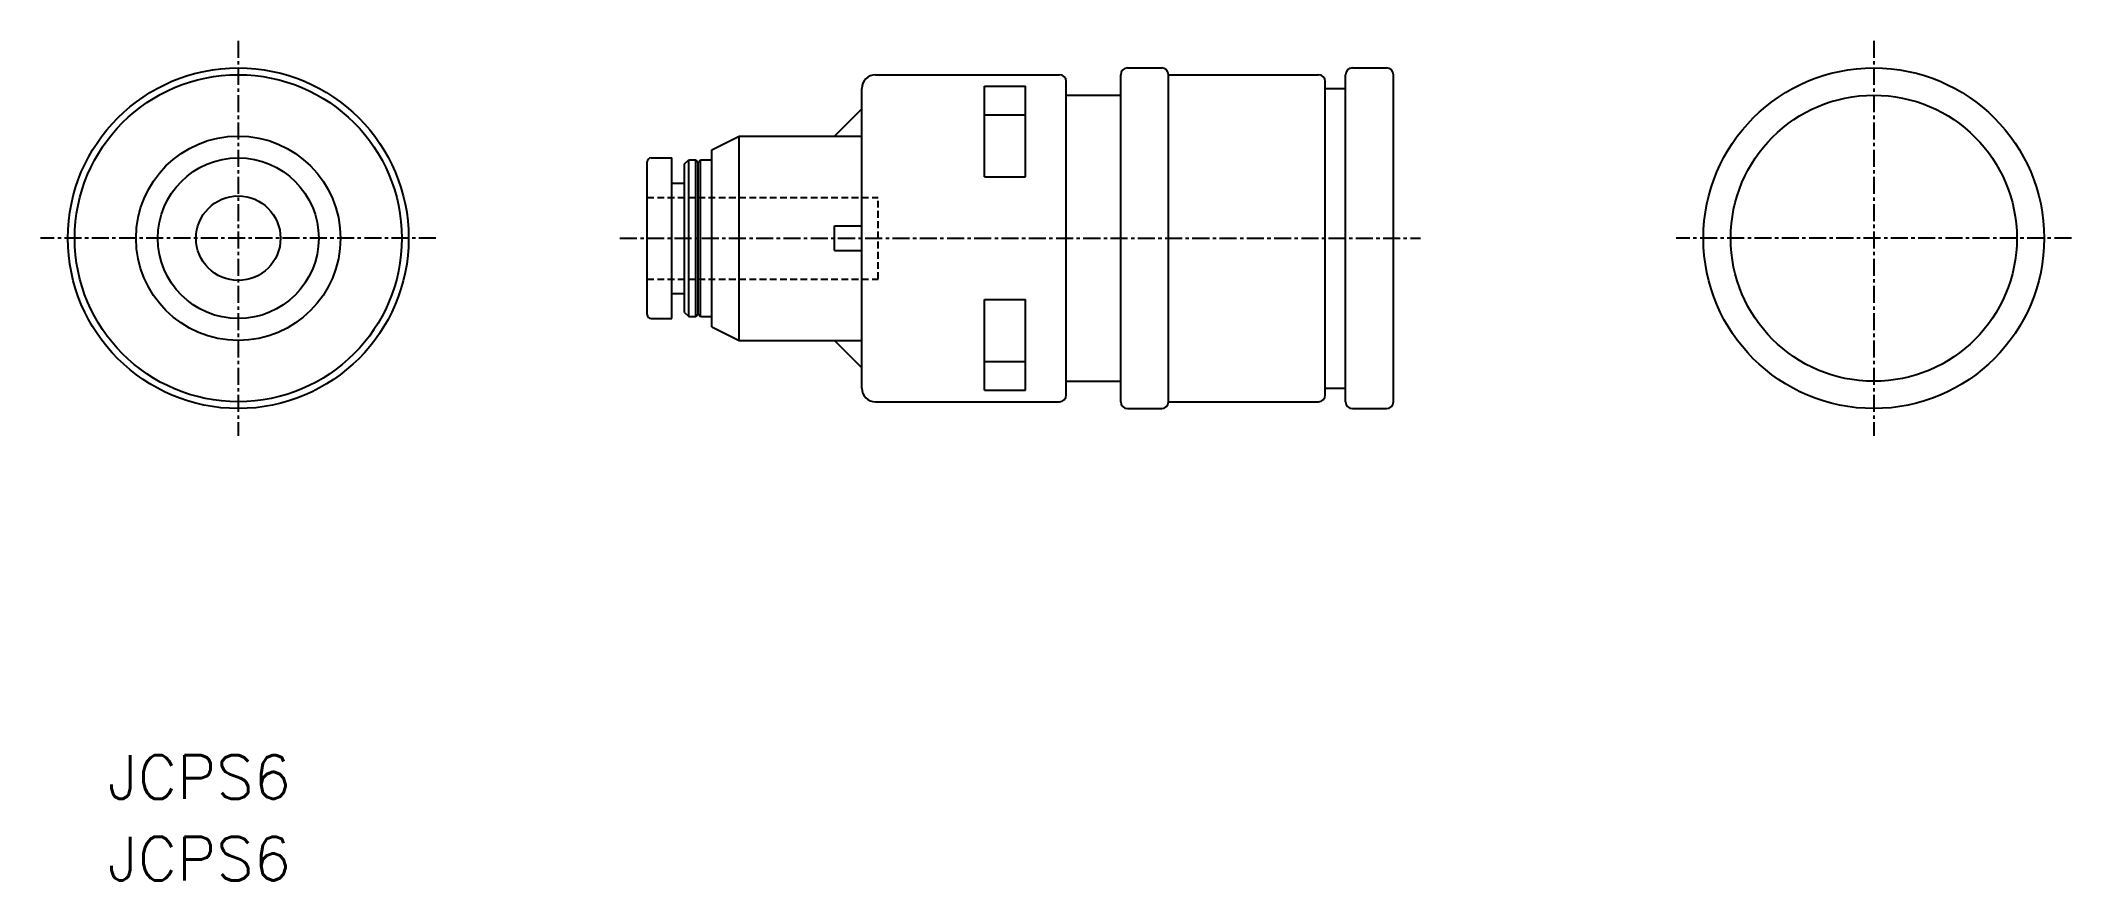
# Model space of a CAD drawing. Extents: x 33 to 182, y -20 to 42.
import ezdxf

# ---------------------------------------------------------------- set-up
doc = ezdxf.new("R2010")
doc.units = 0
doc.linetypes.add('CENTER', pattern=[2, 1.25, -0.25, 0.25, -0.25])
doc.linetypes.add('DASHED', pattern=[0.75, 0.5, -0.25])
doc.layers.get('0').update_dxf_attribs({"linetype": 'CONTINUOUS'})
doc.layers.add('CENTER', color=1, linetype='CENTER')
doc.styles.get("Standard").update_dxf_attribs({"font": 'txt.shx', "bigfont": '@extfont2.shx'})

msp = doc.modelspace()

# ---------------------------------------------------------------- linework, layer by layer
at = {"color": 7, "linetype": 'CONTINUOUS'}
for p, q in [((94.37, 39.41), (107.87, 39.41)), ((108.37, 15.91), (108.37, 38.91)), ((112.37, 15.41), (112.37, 39.41)), ((112.87, 39.91), (115.37, 39.91)), ((115.87, 39.41), (126.87, 39.41)), ((115.87, 15.41), (115.87, 39.41)), ((127.37, 15.91), (127.37, 38.91)), ((128.87, 15.41), (128.87, 39.41)), ((129.37, 39.91), (131.87, 39.91)), ((132.37, 15.41), (132.37, 39.41)), ((93.37, 16.41), (93.37, 38.41)), ((102.37, 38.58), (105.37, 38.58)), ((102.37, 31.91), (102.37, 38.58)), ((105.37, 31.91), (105.37, 38.58)), ((108.37, 37.91), (112.37, 37.91)), ((108.37, 16.91), (108.37, 37.91)), ((127.37, 38.41), (128.87, 38.41)), ((91.37, 34.91), (93.37, 36.91)), ((102.37, 36.47), (105.37, 36.47)), ((82.37, 33.91), (84.37, 34.91)), ((84.37, 19.91), (84.37, 34.91)), ((84.37, 34.91), (93.37, 34.91)), ((77.62, 21.81), (77.62, 33.01)), ((77.62, 21.81), (77.62, 33.01)), ((77.92, 33.31), (79.42, 33.31)), ((79.42, 21.51), (79.42, 33.31)), ((80.37, 32.86), (80.67, 33.16)), ((80.37, 21.96), (80.37, 32.86)), ((80.67, 21.66), (80.67, 33.16)), ((80.67, 33.16), (81.19, 33.16)), ((81.19, 21.66), (81.19, 33.16)), ((81.19, 33.16), (81.37, 32.96)), ((81.37, 32.96), (81.54, 33.16)), ((81.37, 21.86), (81.37, 32.96)), ((81.54, 21.66), (81.54, 33.16)), ((81.54, 33.16), (82.37, 33.16)), ((82.37, 20.91), (82.37, 33.91)), ((79.42, 31.46), (80.37, 31.46)), ((102.37, 31.91), (105.37, 31.91)), ((91.37, 26.51), (91.37, 28.31)), ((91.37, 28.31), (93.37, 28.31)), ((91.37, 26.51), (93.37, 26.51)), ((79.42, 23.36), (80.37, 23.36)), ((102.37, 22.91), (105.37, 22.91)), ((102.37, 16.25), (102.37, 22.91)), ((105.37, 16.25), (105.37, 22.91)), ((77.92, 21.51), (79.42, 21.51)), ((80.37, 21.96), (80.67, 21.66)), ((80.67, 21.66), (81.19, 21.66)), ((81.19, 21.66), (81.37, 21.86)), ((81.37, 21.86), (81.54, 21.66)), ((81.54, 21.66), (82.37, 21.66)), ((82.37, 20.91), (84.37, 19.91)), ((84.37, 19.91), (93.37, 19.91)), ((93.37, 17.91), (91.37, 19.91)), ((102.37, 18.36), (105.37, 18.36)), ((108.37, 16.91), (112.37, 16.91)), ((127.37, 16.41), (128.87, 16.41)), ((94.37, 15.41), (107.87, 15.41)), ((102.37, 16.25), (105.37, 16.25)), ((112.87, 14.91), (115.37, 14.91)), ((115.87, 15.41), (126.87, 15.41)), ((129.37, 14.91), (131.87, 14.91))]:
    msp.add_line(p, q, dxfattribs=at)
at = {"color": 3, "linetype": 'DASHED'}
for p, q in [((77.62, 30.41), (94.57, 30.41)), ((94.57, 24.41), (94.57, 30.41)), ((77.62, 24.41), (94.57, 24.41))]:
    msp.add_line(p, q, dxfattribs=at)
at = {"color": 7, "linetype": 'CONTINUOUS'}
for centre, radius in [((47.62, 27.41), 12.5), ((47.62, 27.41), 12), ((167.62, 27.41), 12.5), ((167.62, 27.41), 10.5), ((47.62, 27.41), 7.5), ((47.62, 27.41), 5.9), ((47.62, 27.41), 3.1)]:
    msp.add_circle(centre, radius, dxfattribs=at)
for centre, radius, start, end in [((94.37, 38.41), 1, 90, 180), ((107.87, 38.91), 0.5, 0, 90), ((112.87, 39.41), 0.5, 90, 180), ((115.37, 39.41), 0.5, 0, 90), ((126.87, 38.91), 0.5, 0, 90), ((129.37, 39.41), 0.5, 90, 180), ((131.87, 39.41), 0.5, 0, 90), ((77.92, 33.01), 0.3, 90, 180), ((77.92, 21.81), 0.3, 180, 270), ((94.37, 16.41), 1, 180, 270), ((107.87, 15.91), 0.5, 270, 0), ((112.87, 15.41), 0.5, 180, 270), ((115.37, 15.41), 0.5, 270, 0), ((126.87, 15.91), 0.5, 270, 0), ((129.37, 15.41), 0.5, 180, 270), ((131.87, 15.41), 0.5, 270, 0)]:
    msp.add_arc(centre, radius, start, end, dxfattribs=at)
for p in [(60.12, 27.41), (77.62, 27.41), (132.37, 27.41), (180.12, 27.41)]:
    msp.add_point(p, dxfattribs=at)
at = {"layer": 'CENTER', "color": 1, "linetype": 'CENTER'}
for p, q in [((47.62, 41.91), (47.62, 12.91)), ((167.62, 41.91), (167.62, 12.91)), ((62.12, 27.41), (33.12, 27.41)), ((75.62, 27.41), (134.37, 27.41)), ((182.12, 27.41), (153.12, 27.41))]:
    msp.add_line(p, q, dxfattribs=at)

# ---------------------------------------------------------------- texts
at = {"color": 7, "linetype": 'CONTINUOUS'}
for p in [(38.05, -13.74), (38.05, -19.72)]:
    msp.add_text('JCPS6', height=3.2, dxfattribs=at).set_placement(p)

doc.saveas('drawing.dxf')
